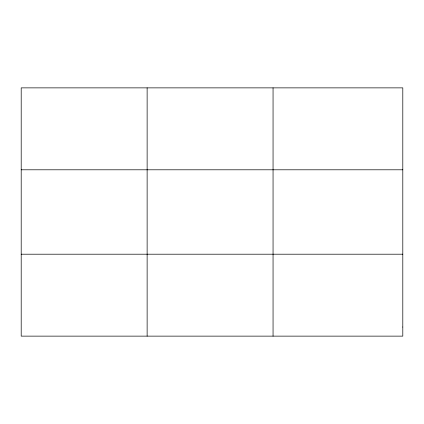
<?xml version="1.0" encoding="UTF-8"?>
<svg xmlns="http://www.w3.org/2000/svg" width="424" height="424" viewBox="0 0 424 424"><rect width="100%" height="100%" fill="white"/><g stroke="black" fill="none" stroke-linecap="round" stroke-linejoin="round"><path stroke-width="0.64" d="M147.128 336.131L147.128 87.869M273.056 336.131L273.056 87.869M21.2 169.796L402.8 169.796M21.2 254.204L402.8 254.204M402.8 327.026L402.8 336.131L21.2 336.131L21.2 87.869L402.8 87.869L402.8 327.026"/></g></svg>
